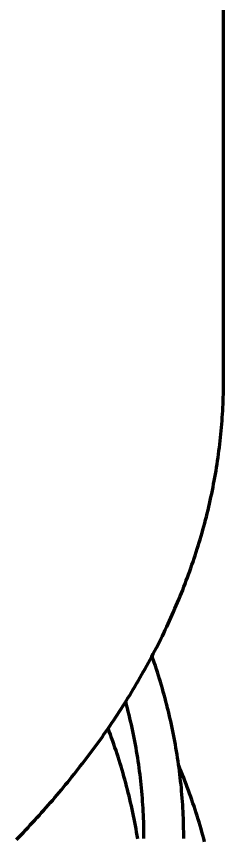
# Model space of a CAD drawing. Header units: millimetres. Extents: x 0 to 841, y 0 to 594.
# Drawn here: x 353.38 to 358.33, y 253.48 to 273.14 of the extents above; entities that cross this region are included whole.
import ezdxf

# ---------------------------------------------------------------- set-up
doc = ezdxf.new("R2010")
doc.units = ezdxf.units.MM
doc.layers.add('01-VISIBLE', color=7, linetype='CONTINUOUS', lineweight=70)

msp = doc.modelspace()

# ---------------------------------------------------------------- linework, layer by layer
at = {"layer": '01-VISIBLE'}
msp.add_line((358.329, 264.433), (358.329, 375.476), dxfattribs=at)
for points in [[(353.383, 253.458), (353.439, 253.516), (353.494, 253.574), (353.549, 253.632), (353.604, 253.69), (353.659, 253.749), (353.714, 253.808), (353.768, 253.867), (353.822, 253.926), (353.876, 253.985), (353.93, 254.044), (353.983, 254.104), (354.037, 254.164), (354.09, 254.224), (354.143, 254.284), (354.195, 254.345), (354.248, 254.405), (354.3, 254.466), (354.352, 254.527), (354.404, 254.588), (354.455, 254.65), (354.507, 254.711), (354.558, 254.773), (354.608, 254.835), (354.659, 254.897), (354.709, 254.96), (354.759, 255.022), (354.809, 255.085), (354.859, 255.148), (354.908, 255.211), (354.957, 255.275), (355.006, 255.338), (355.055, 255.402), (355.103, 255.466), (355.151, 255.53), (355.199, 255.595), (355.246, 255.659), (355.293, 255.724), (355.34, 255.789), (355.387, 255.854), (355.434, 255.919), (355.48, 255.985), (355.526, 256.051), (355.571, 256.117), (355.617, 256.183), (355.662, 256.249), (355.706, 256.315), (355.751, 256.382), (355.795, 256.449), (355.839, 256.516), (355.882, 256.583), (355.926, 256.651), (355.969, 256.719), (356.011, 256.787), (356.054, 256.855), (356.096, 256.923), (356.137, 256.991), (356.179, 257.06), (356.22, 257.129), (356.261, 257.198), (356.301, 257.267), (356.341, 257.336), (356.381, 257.406), (356.42, 257.476), (356.46, 257.546), (356.498, 257.616), (356.537, 257.686), (356.575, 257.757), (356.613, 257.827), (356.65, 257.898), (356.687, 257.969), (356.724, 258.041), (356.761, 258.112), (356.797, 258.184), (356.832, 258.255), (356.868, 258.327), (356.903, 258.399), (356.937, 258.472), (356.971, 258.544), (357.005, 258.617), (357.039, 258.69), (357.072, 258.763), (357.105, 258.836), (357.137, 258.909), (357.169, 258.983), (357.201, 259.056), (357.232, 259.13), (357.263, 259.204), (357.293, 259.278), (357.323, 259.353), (357.353, 259.427), (357.382, 259.502), (357.411, 259.577), (357.439, 259.651), (357.467, 259.727), (357.495, 259.802), (357.522, 259.877), (357.549, 259.953), (357.575, 260.028), (357.601, 260.104), (357.627, 260.18), (357.652, 260.256), (357.677, 260.333), (357.701, 260.409), (357.725, 260.486), (357.748, 260.562), (357.771, 260.639), (357.794, 260.716), (357.816, 260.793), (357.838, 260.87), (357.859, 260.948), (357.88, 261.025), (357.9, 261.103), (357.92, 261.18), (357.939, 261.258), (357.958, 261.336), (357.977, 261.414), (357.995, 261.492), (358.012, 261.57), (358.029, 261.648), (358.046, 261.727), (358.062, 261.805), (358.078, 261.884), (358.093, 261.963), (358.108, 262.041), (358.123, 262.12), (358.136, 262.199), (358.15, 262.278), (358.163, 262.357), (358.175, 262.437), (358.187, 262.516), (358.199, 262.595), (358.21, 262.675), (358.22, 262.754), (358.23, 262.834), (358.24, 262.913), (358.249, 262.993), (358.258, 263.073), (358.266, 263.152), (358.273, 263.232), (358.28, 263.312), (358.287, 263.392), (358.293, 263.472), (358.299, 263.552), (358.304, 263.632), (358.309, 263.712), (358.313, 263.792), (358.317, 263.872), (358.32, 263.952), (358.323, 264.032), (358.325, 264.112), (358.327, 264.192), (358.328, 264.272), (358.328, 264.353), (358.329, 264.433)], [(357.379, 253.483), (357.378, 253.564), (357.378, 253.645), (357.376, 253.726), (357.375, 253.807), (357.372, 253.887), (357.369, 253.968), (357.366, 254.049), (357.362, 254.13), (357.358, 254.21), (357.353, 254.291), (357.348, 254.372), (357.342, 254.452), (357.335, 254.533), (357.328, 254.614), (357.321, 254.694), (357.313, 254.775), (357.304, 254.855), (357.296, 254.935), (357.286, 255.016), (357.276, 255.096), (357.266, 255.176), (357.255, 255.256), (357.243, 255.336), (357.231, 255.416), (357.219, 255.496), (357.206, 255.576), (357.192, 255.656), (357.178, 255.735), (357.164, 255.815), (357.149, 255.894), (357.133, 255.974), (357.118, 256.053), (357.101, 256.132), (357.084, 256.211), (357.067, 256.29), (357.049, 256.369), (357.031, 256.448), (357.012, 256.526), (356.993, 256.605), (356.973, 256.683), (356.953, 256.762), (356.932, 256.84), (356.911, 256.918), (356.889, 256.996), (356.867, 257.074), (356.845, 257.151), (356.822, 257.229), (356.798, 257.306), (356.774, 257.383), (356.75, 257.46), (356.725, 257.537), (356.7, 257.614), (356.674, 257.691), (356.648, 257.767), (356.622, 257.844)], [(356.429, 253.483), (356.428, 253.564), (356.428, 253.645), (356.426, 253.726), (356.425, 253.806), (356.422, 253.887), (356.419, 253.968), (356.416, 254.048), (356.412, 254.129), (356.407, 254.21), (356.402, 254.29), (356.397, 254.371), (356.391, 254.452), (356.384, 254.532), (356.377, 254.613), (356.37, 254.693), (356.361, 254.773), (356.353, 254.854), (356.344, 254.934), (356.334, 255.014), (356.324, 255.094), (356.313, 255.174), (356.302, 255.254), (356.29, 255.334), (356.278, 255.414), (356.265, 255.494), (356.252, 255.574), (356.238, 255.653), (356.224, 255.733), (356.209, 255.812), (356.193, 255.892), (356.178, 255.971), (356.161, 256.05), (356.145, 256.129), (356.127, 256.208), (356.11, 256.287), (356.091, 256.365), (356.073, 256.444), (356.053, 256.522), (356.034, 256.601), (356.013, 256.679), (355.993, 256.757)], [(356.278, 253.474), (356.265, 253.554), (356.252, 253.633), (356.238, 253.713), (356.224, 253.792), (356.209, 253.872), (356.194, 253.951), (356.178, 254.03), (356.162, 254.109), (356.145, 254.188), (356.128, 254.266), (356.11, 254.345), (356.092, 254.424), (356.073, 254.502), (356.054, 254.58), (356.034, 254.659), (356.014, 254.737), (355.994, 254.815), (355.973, 254.893), (355.951, 254.97), (355.929, 255.048), (355.907, 255.125), (355.884, 255.203), (355.86, 255.28), (355.836, 255.357), (355.812, 255.434), (355.787, 255.51), (355.762, 255.587), (355.736, 255.663), (355.71, 255.74), (355.683, 255.816), (355.656, 255.892), (355.629, 255.968), (355.601, 256.043), (355.573, 256.119)], [(357.877, 253.408), (357.857, 253.486), (357.835, 253.563), (357.813, 253.641), (357.791, 253.718), (357.769, 253.795), (357.746, 253.872), (357.722, 253.949), (357.698, 254.026), (357.674, 254.102), (357.649, 254.178), (357.624, 254.255), (357.598, 254.331), (357.572, 254.407), (357.545, 254.483), (357.519, 254.558), (357.491, 254.634), (357.463, 254.709), (357.435, 254.785), (357.407, 254.86), (357.378, 254.935), (357.348, 255.01), (357.319, 255.084), (357.288, 255.159), (357.258, 255.233)]]:
    msp.add_lwpolyline(points, dxfattribs=at)

doc.saveas('drawing.dxf')
